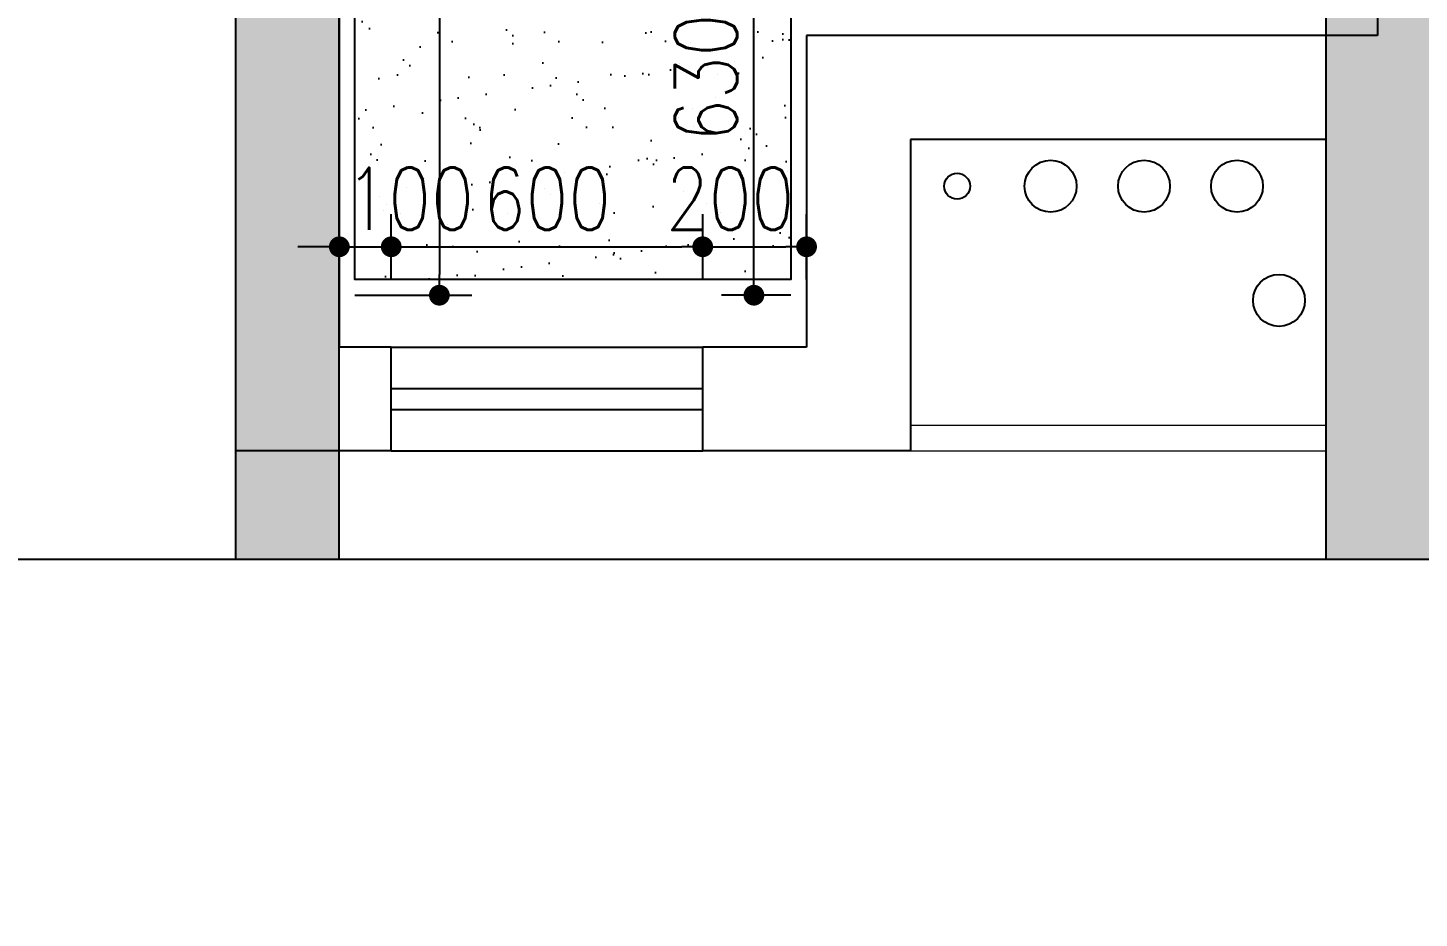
# Model space of a CAD drawing. Header units: inches. Extents: x -2597087 to 134135, y -662679 to 20000.
# Drawn here: x 41042 to 43722, y -17077 to -15362 of the extents above; entities that cross this region are included whole.
import ezdxf
from ezdxf.xclip import XClip

# ---------------------------------------------------------------- set-up
doc = ezdxf.new("R2010")
doc.units = ezdxf.units.IN
doc.header["$LTSCALE"] = 100
doc.header["$MEASUREMENT"] = 0
doc.header["$XCLIPFRAME"] = 2
doc.linetypes.add('DASH', pattern=[0.35, 0.25, -0.1])
doc.layers.get('0').update_dxf_attribs({"linetype": 'CONTINUOUS'})
doc.layers.get('Defpoints').update_dxf_attribs({"linetype": 'CONTINUOUS'})
for name, color, linetype in [('_ARWALL-1', 7, 'CONTINUOUS'), ('fix', 8, 'CONTINUOUS'), ('floor', 8, 'CONTINUOUS'), ('PUB_HATCH', 8, 'CONTINUOUS'), ('VPIPE-压力雨', 201, 'DASH'), ('VPIPE-废水', 91, 'DASH'), ('VPIPE-污水', 49, 'DASH'), ('VPIPE-通气', 119, 'DASH'), ('WALL', 7, 'CONTINUOUS'), ('wall-dim', 3, 'CONTINUOUS'), ('WINDOW', 4, 'CONTINUOUS')]:
    doc.layers.add(name, color=color, linetype=linetype)
doc.layers.add('BALCONY', color=3, linetype='CONTINUOUS', lineweight=0)
doc.styles.get("Standard").update_dxf_attribs({"font": 'txt.shx', "width": 0.8, "bigfont": 'GBCBIG.shx'})
doc.dimstyles.new('50', dxfattribs={"dimscale": 50, "dimtxt": 2.4, "dimasz": 0.8, "dimexe": 1.25, "dimexo": 0.6, "dimgap": 0.65, "dimtad": 1, "dimdec": 0, "dimdsep": 46, "dimtxsty": 'Standard', "dimblk1": 'DOT', "dimblk2": 'DOT', "dimsah": 1, "dimcen": 2.5, "dimclrd": 3, "dimclre": 3, "dimclrt": 3, "dimadec": 0, "dimazin": 0, "dimtfac": 1, "dimtdec": 0, "dimtix": 1, "dimtmove": 2, "dimatfit": 0, "dimldrblk": 'DOT', "dimfxl": 5, "dimfxlon": 1, "dimarcsym": 0})

# ---------------------------------------------------------------- blocks, each defined once
blk = doc.blocks.new('DFG44EWDSDFG')
at = {"layer": 'PUB_HATCH'}
for points in [[(4069.9, -14627.5), (3869.9, -14627.5), (3869.9, -16877.5), (3469.9, -16877.5), (3469.9, -17077.5), (4069.9, -17077.5)], [(7019.9, -16877.5), (7019.9, -16677.5), (6169.9, -16677.5), (6169.9, -14727.5), (5969.9, -14727.5), (5969.9, -16877.5)]]:
    blk.add_hatch(color=6, dxfattribs=at).paths.add_polyline_path(points)
at = {"layer": '_ARWALL-1'}
for p, q in [((3869.9, -14527.5), (3869.9, -16777.5)), ((4069.9, -16977.5), (4069.9, -14527.5)), ((5969.9, -14727.5), (5969.9, -16877.5))]:
    blk.add_line(p, q, dxfattribs=at)
at = {"layer": 'BALCONY', "color": 2}
for points in [[(5169.9, -16127.5), (5969.9, -16127.5)], [(5169.9, -16177.5), (5969.9, -16177.5)]]:
    blk.add_lwpolyline(points, dxfattribs=at)
at = {"layer": 'VPIPE-压力雨', "linetype": 'Continuous'}
blk.add_circle((5879.9, -15887.5), 50, dxfattribs=at)
at = {"layer": 'VPIPE-废水', "linetype": 'Continuous'}
for centre, radius in [((5439.9, -15667.5), 50), ((5259.9, -15667.5), 25)]:
    blk.add_circle(centre, radius, dxfattribs=at)
at = {"layer": 'VPIPE-污水', "linetype": 'Continuous'}
blk.add_circle((5799, -15667.4), 50, dxfattribs=at)
at = {"layer": 'VPIPE-通气', "linetype": 'Continuous'}
blk.add_circle((5619.9, -15667.4), 50, dxfattribs=at)
at = {"layer": 'WALL'}
for p, q in [((3869.9, -13377.5), (3869.9, -15477.5)), ((4069.9, -13477.5), (4069.9, -15377.5)), ((6069.9, -13477.5), (6069.9, -15377.5)), ((4069.9, -15377.5), (4069.9, -15577.5)), ((5069.9, -15377.5), (4969.9, -15377.5)), ((4969.9, -15377.5), (4969.9, -15577.5)), ((6069.9, -15377.5), (5069.9, -15377.5)), ((3869.9, -15477.5), (3869.9, -16177.5)), ((4069.9, -15577.5), (4069.9, -15977.5)), ((4969.9, -15577.5), (4969.9, -15977.5)), ((5969.9, -15577.5), (5169.9, -15577.5)), ((5169.9, -15577.5), (5169.9, -16177.5)), ((5969.9, -15577.5), (5969.9, -16877.5)), ((4169.9, -15977.5), (4069.9, -15977.5)), ((4169.9, -16177.5), (4169.9, -15977.5)), ((4969.9, -15977.5), (4769.9, -15977.5)), ((4769.9, -16177.5), (4769.9, -15977.5)), ((4169.9, -16177.5), (3869.9, -16177.5)), ((5169.9, -16177.5), (4769.9, -16177.5))]:
    blk.add_line(p, q, dxfattribs=at)
at = {"layer": 'WINDOW'}
for p, q in [((4169.9, -15977.5), (4769.9, -15977.5)), ((4169.9, -16057.5), (4769.9, -16057.5)), ((4169.9, -16097.5), (4769.9, -16097.5)), ((4169.9, -16177.5), (4769.9, -16177.5))]:
    blk.add_line(p, q, dxfattribs=at)
blk = doc.blocks.new('_Dot')
at = {"color": 0, "linetype": 'ByBlock', "lineweight": -2}
blk.add_line((-0.5, 0), (-1, 0), dxfattribs=at)
at = {"color": 0, "linetype": 'ByBlock', "const_width": 0.5}
blk.add_lwpolyline([(-0.25, 0, 1), (0.25, 0, 1)], format="xyb", close=True, dxfattribs=at)
blk = doc.blocks.new('*D967')
at = {"layer": 'Defpoints', "color": 0, "transparency": 16777216}
for p in [(41642.1, -13477.5), (41642.1, -15877.5), (41834.8, -15877.5)]:
    blk.add_point(p, dxfattribs=at)
at = {"layer": 'wall-dim', "color": 3, "lineweight": -2, "transparency": 16777216}
for p, q in [((41672.1, -13477.5), (41897.3, -13477.5)), ((41834.8, -13517.5), (41834.8, -15837.5)), ((41672.1, -15877.5), (41897.3, -15877.5))]:
    blk.add_line(p, q, dxfattribs=at)
at = {"layer": 'wall-dim', "color": 3, "lineweight": -2, "transparency": 16777216, "xscale": 40, "yscale": 40, "zscale": 40}
for p, rotation in [((41834.8, -13477.5), 90), ((41834.8, -15877.5), 270)]:
    blk.add_blockref('_Dot', p, dxfattribs=dict(at, rotation=rotation))
at = {"layer": 'wall-dim', "color": 3, "transparency": 16777216, "insert": (41742.3, -14677.5), "char_height": 120, "attachment_point": 5, "rotation": 90}
blk.add_mtext('2400', dxfattribs=at)
blk = doc.blocks.new('*D968')
at = {"layer": 'Defpoints', "color": 0, "transparency": 16777216}
for p in [(41742.1, -15784.2), (41642.1, -15877.5), (41742.1, -15877.5)]:
    blk.add_point(p, dxfattribs=at)
at = {"layer": 'wall-dim', "color": 3, "lineweight": -2, "transparency": 16777216}
for p, q in [((41642.1, -15847.5), (41642.1, -15721.7)), ((41742.1, -15847.5), (41742.1, -15721.7)), ((41602.1, -15784.2), (41562.1, -15784.2)), ((41642.1, -15784.2), (41742.1, -15784.2)), ((41782.1, -15784.2), (41822.1, -15784.2))]:
    blk.add_line(p, q, dxfattribs=at)
at = {"layer": 'wall-dim', "color": 3, "lineweight": -2, "transparency": 16777216, "xscale": 40, "yscale": 40, "zscale": 40}
blk.add_blockref('_Dot', (41642.1, -15784.2), dxfattribs=at)
at = {"layer": 'wall-dim', "color": 3, "lineweight": -2, "transparency": 16777216, "xscale": 40, "yscale": 40, "zscale": 40, "rotation": 180}
blk.add_blockref('_Dot', (41742.1, -15784.2), dxfattribs=at)
at = {"layer": 'wall-dim', "color": 3, "transparency": 16777216, "insert": (41777.6, -15691.7), "char_height": 120, "attachment_point": 5}
blk.add_mtext('100', dxfattribs=at)
blk = doc.blocks.new('*D969')
at = {"layer": 'Defpoints', "color": 0, "transparency": 16777216}
for p in [(42342.1, -15784.2), (41742.1, -15877.5), (42342.1, -15877.5)]:
    blk.add_point(p, dxfattribs=at)
at = {"layer": 'wall-dim', "color": 3, "lineweight": -2, "transparency": 16777216}
for p, q in [((41742.1, -15847.5), (41742.1, -15721.7)), ((42342.1, -15847.5), (42342.1, -15721.7)), ((41782.1, -15784.2), (42302.1, -15784.2))]:
    blk.add_line(p, q, dxfattribs=at)
at = {"layer": 'wall-dim', "color": 3, "lineweight": -2, "transparency": 16777216, "xscale": 40, "yscale": 40, "zscale": 40, "rotation": 180}
blk.add_blockref('_Dot', (41742.1, -15784.2), dxfattribs=at)
at = {"layer": 'wall-dim', "color": 3, "lineweight": -2, "transparency": 16777216, "xscale": 40, "yscale": 40, "zscale": 40}
blk.add_blockref('_Dot', (42342.1, -15784.2), dxfattribs=at)
at = {"layer": 'wall-dim', "color": 3, "transparency": 16777216, "insert": (42042.1, -15691.7), "char_height": 120, "attachment_point": 5}
blk.add_mtext('600', dxfattribs=at)
blk = doc.blocks.new('*D970')
at = {"layer": 'Defpoints', "color": 0, "transparency": 16777216}
for p in [(42542.1, -15784.2), (42342.1, -15877.5), (42542.1, -15877.5)]:
    blk.add_point(p, dxfattribs=at)
at = {"layer": 'wall-dim', "color": 3, "lineweight": -2, "transparency": 16777216}
for p, q in [((42342.1, -15847.5), (42342.1, -15721.7)), ((42542.1, -15847.5), (42542.1, -15721.7)), ((42382.1, -15784.2), (42502.1, -15784.2))]:
    blk.add_line(p, q, dxfattribs=at)
at = {"layer": 'wall-dim', "color": 3, "lineweight": -2, "transparency": 16777216, "xscale": 40, "yscale": 40, "zscale": 40, "rotation": 180}
blk.add_blockref('_Dot', (42342.1, -15784.2), dxfattribs=at)
at = {"layer": 'wall-dim', "color": 3, "lineweight": -2, "transparency": 16777216, "xscale": 40, "yscale": 40, "zscale": 40}
blk.add_blockref('_Dot', (42542.1, -15784.2), dxfattribs=at)
at = {"layer": 'wall-dim', "color": 3, "transparency": 16777216, "insert": (42394.9, -15691.7), "char_height": 120, "attachment_point": 5}
blk.add_mtext('200', dxfattribs=at)
blk = doc.blocks.new('*D971')
at = {"layer": 'Defpoints', "color": 0, "transparency": 16777216}
for p in [(42440.7, -15247.5), (42542.1, -15247.5), (42542.1, -15877.5)]:
    blk.add_point(p, dxfattribs=at)
at = {"layer": 'wall-dim', "color": 3, "lineweight": -2, "transparency": 16777216}
for p, q in [((42512.1, -15247.5), (42378.2, -15247.5)), ((42440.7, -15837.5), (42440.7, -15287.5)), ((42512.1, -15877.5), (42378.2, -15877.5))]:
    blk.add_line(p, q, dxfattribs=at)
at = {"layer": 'wall-dim', "color": 3, "lineweight": -2, "transparency": 16777216, "xscale": 40, "yscale": 40, "zscale": 40}
for p, rotation in [((42440.7, -15247.5), 90), ((42440.7, -15877.5), 270)]:
    blk.add_blockref('_Dot', p, dxfattribs=dict(at, rotation=rotation))
at = {"layer": 'wall-dim', "color": 3, "transparency": 16777216, "insert": (42348.2, -15458.7), "char_height": 120, "attachment_point": 5, "rotation": 90}
blk.add_mtext('630', dxfattribs=at)
blk = doc.blocks.new('HGES')
at = {"layer": 'floor'}
h = blk.add_hatch(dxfattribs=at)
h.set_pattern_fill('AR-SAND', color=256, scale=66)
h.set_pattern_definition([(37.5, (37572.18, 0), (-4.15756, 127.1704), [0, -100.32, 0, -112.2, 0, -107.25]), (7.5, (37572.18, 0), (116.8053, 186.2616), [0, -54.12, 0, -90.42, 0, -34.65]), (327.5, (37491, 0), (205.53336, 0.3735), [0, -33, 0, -118.8, 0, -155.1]), (317.5, (37491, 0), (198.4044, 57.9266), [0, -16.5, 0, -77.88, 0, -89.1])])
h.paths.add_polyline_path([(42512.1, -15277.5), (41672.1, -15277.5), (41672.1, -15847.5), (42512.1, -15847.5)])
at = {"layer": 'fix'}
blk.add_lwpolyline([(43602.1, -13477.5), (43602.1, -13507.5), (43612.1, -13507.5), (43612.1, -14697.5), (43512.1, -14697.5), (43512.1, -15247.5), (42512.1, -15247.5), (42512.1, -15847.5), (41672.1, -15847.5), (41672.1, -13507.5), (42802.1, -13507.5), (42802.1, -13477.5)], dxfattribs=at)
blk.add_blockref('DFG44EWDSDFG', (37572.2, 0))
at = {"layer": 'wall-dim'}
dim = blk.add_linear_dim(base=(41834.8, -15877.5), p1=(41642.1, -13477.5), p2=(41642.1, -15877.5), angle=90, dimstyle='50', override={"dimarcsym": 2}, dxfattribs=at)
dim.commit()
dim.dimension.update_dxf_attribs({"geometry": '*D967', "text_midpoint": (41742.3, -14677.5)})
dim = blk.add_linear_dim(base=(42440.7, -15247.5), p1=(42542.1, -15877.5), p2=(42542.1, -15247.5), angle=90, dimstyle='50', override={"dimarcsym": 2}, dxfattribs=at)
dim.commit()
dim.dimension.update_dxf_attribs({"geometry": '*D971', "text_midpoint": (42348.2, -15458.7), "dimtype": 128})
for base, p1, p2, picture, middle in [((41742.1, -15784.2), (41642.1, -15877.5), (41742.1, -15877.5), '*D968', (41777.6, -15691.7)), ((42542.1, -15784.2), (42342.1, -15877.5), (42542.1, -15877.5), '*D970', (42394.9, -15691.7))]:
    dim = blk.add_linear_dim(base=base, p1=p1, p2=p2, dimstyle='50', override={"dimarcsym": 2}, dxfattribs=at)
    dim.commit()
    dim.dimension.update_dxf_attribs({"geometry": picture, "text_midpoint": middle, "dimtype": 128})
dim = blk.add_linear_dim(base=(42342.1, -15784.2), p1=(41742.1, -15877.5), p2=(42342.1, -15877.5), dimstyle='50', override={"dimarcsym": 2}, dxfattribs=at)
dim.commit()
dim.dimension.update_dxf_attribs({"geometry": '*D969', "text_midpoint": (42042.1, -15691.7)})

msp = doc.modelspace()

# ---------------------------------------------------------------- block references
at = {"layer": 'floor'}
ref = msp.add_blockref('HGES', (0, 0), dxfattribs=at)
XClip(ref).set_block_clipping_path([(40907.8291515503, -16386.0172114539), (44442.0937294655, -12780.0853966675)])

doc.saveas('drawing.dxf')
